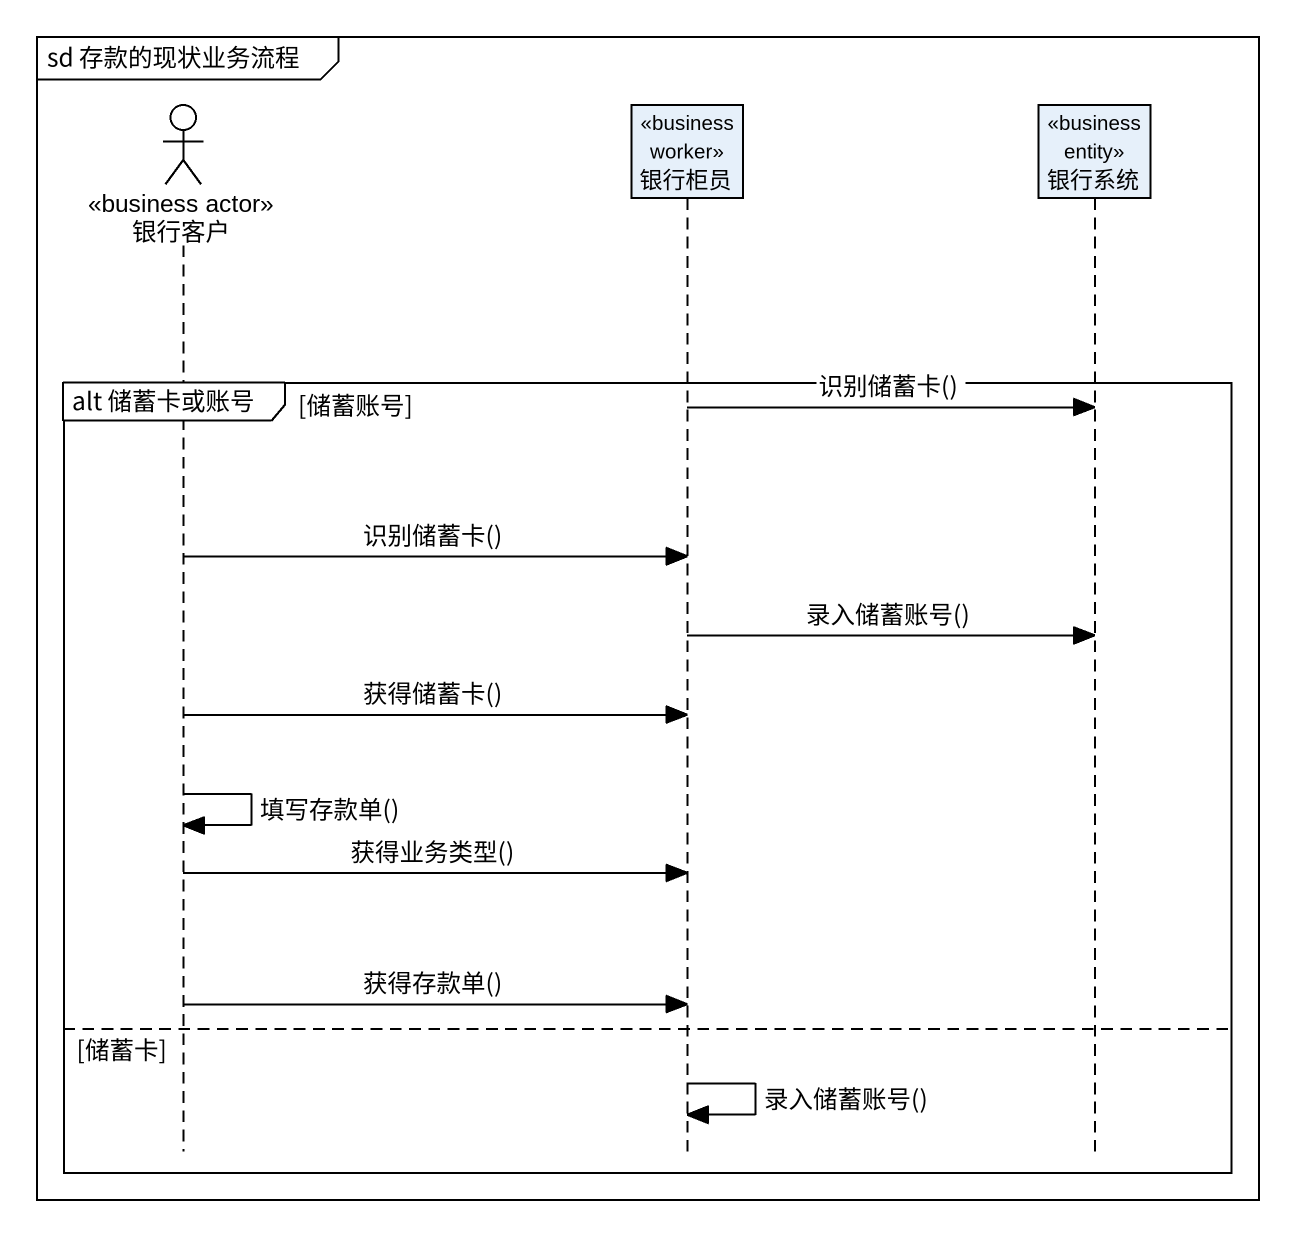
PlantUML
@startuml
mainframe sd 存款的现状业务流程
hide footbox
actor 银行客户 <<business actor>>
participant 银行柜员 <<business worker>>
participant 银行系统 <<business entity>>

group alt 储蓄卡或账号 [储蓄账号]
  银行柜员 -> 银行系统 : 识别储蓄卡()
  银行客户 -> 银行柜员 : 识别储蓄卡()
  银行柜员 -> 银行系统 : 录入储蓄账号()
  银行客户 -> 银行柜员 : 获得储蓄卡()
  银行客户 -> 银行客户 : 填写存款单()
  银行客户 -> 银行柜员 : 获得业务类型()
  银行客户 -> 银行柜员 : 获得存款单()
else 储蓄卡
  银行柜员 -> 银行柜员 : 录入储蓄账号()
end
@enduml
